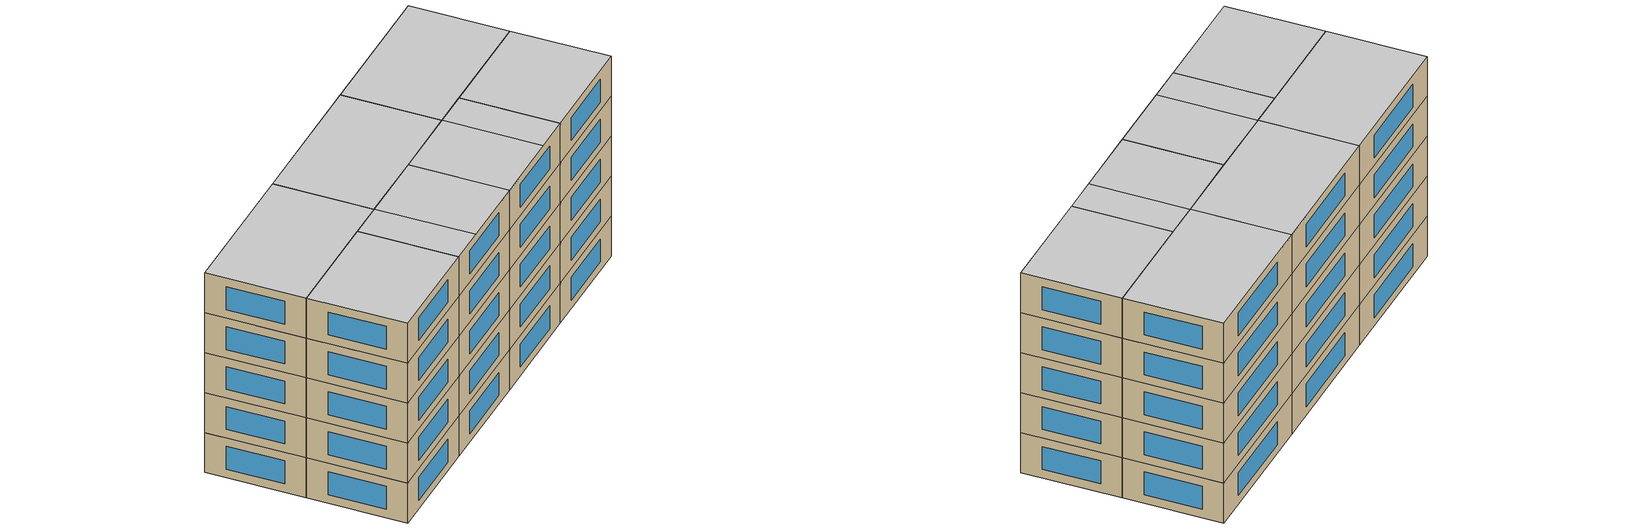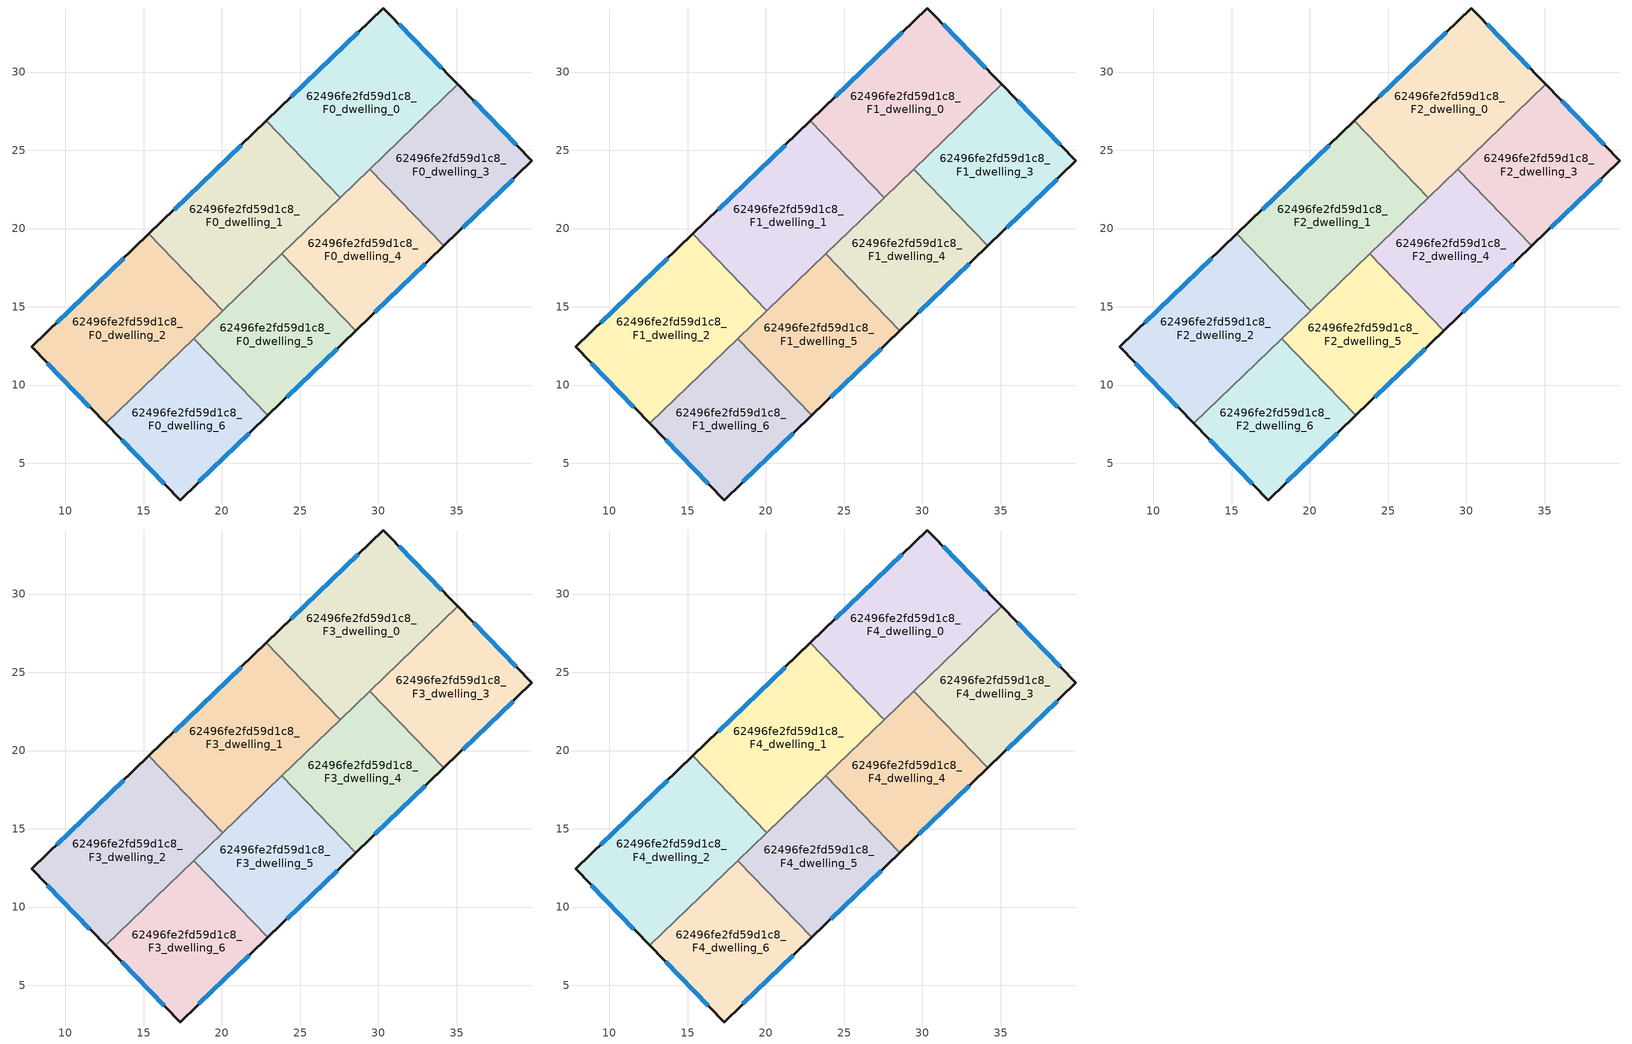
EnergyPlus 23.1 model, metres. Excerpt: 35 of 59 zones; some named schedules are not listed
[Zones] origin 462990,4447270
62496fe2fd59d1c8_F0_dwelling_0
 floor ground (EU_floor_Construction): 30.32,34.09 35.07,29.21 27.57,21.97 22.84,26.88 z0
 wall outside (EU_wall_Construction): 35.07,29.21 30.32,34.09 22.84,26.88 z0:3
 wall to 62496fe2fd59d1c8_F0_dwelling_1 (EU_wall_Construction): 22.84,26.88 27.57,21.97 z0:3
 wall to 62496fe2fd59d1c8_F0_dwelling_3 (EU_wall_Construction): 29.46,23.8 35.07,29.21 z0:3
 wall to 62496fe2fd59d1c8_F0_dwelling_4 (EU_wall_Construction): 27.57,21.97 29.46,23.8 z0:3
 window (EU_Window_Construction): 34.05,30.25 31.34,33.04 / 28.72,32.55 24.44,28.42 z0.64:2.36
62496fe2fd59d1c8_F0_dwelling_1
 floor ground (EU_floor_Construction): 22.84,26.88 27.57,21.97 20.07,14.75 15.34,19.66 z0
 wall outside (EU_wall_Construction): 22.84,26.88 15.34,19.66 z0:3
 wall to 62496fe2fd59d1c8_F0_dwelling_2 (EU_wall_Construction): 15.34,19.66 20.07,14.75 z0:3
 wall to 62496fe2fd59d1c8_F0_dwelling_5 (EU_wall_Construction): 20.07,14.75 23.84,18.38 z0:3
 wall to 62496fe2fd59d1c8_F0_dwelling_4 (EU_wall_Construction): 23.84,18.38 27.56,21.97 z0:3
 window (EU_Window_Construction): 21.23,25.33 16.95,21.21 z0.64:2.36
62496fe2fd59d1c8_F0_dwelling_2
 floor ground (EU_floor_Construction): 15.34,19.66 20.07,14.75 12.59,7.54 7.84,12.43 z0
 wall outside (EU_wall_Construction): 15.34,19.66 7.84,12.43 12.59,7.54 z0:3
 wall to 62496fe2fd59d1c8_F0_dwelling_6 (EU_wall_Construction): 12.59,7.54 18.22,12.97 z0:3
 wall to 62496fe2fd59d1c8_F0_dwelling_5 (EU_wall_Construction): 18.22,12.97 20.07,14.75 z0:3
 window (EU_Window_Construction): 8.86,11.39 11.57,8.59 / 13.74,18.11 9.45,13.98 z0.64:2.36
62496fe2fd59d1c8_F0_dwelling_3
 floor ground (EU_floor_Construction): 35.07,29.21 39.82,24.32 34.19,18.89 29.46,23.8 z0
 wall outside (EU_wall_Construction): 34.19,18.89 39.82,24.32 35.07,29.21 z0:3
 wall to 62496fe2fd59d1c8_F0_dwelling_4 (EU_wall_Construction): 29.46,23.8 34.19,18.89 z0:3
 window (EU_Window_Construction): 38.8,25.37 36.09,28.16 / 35.4,20.06 38.61,23.16 z0.64:2.36
62496fe2fd59d1c8_F0_dwelling_4
 floor ground (EU_floor_Construction): 29.46,23.8 34.19,18.89 28.57,13.48 23.84,18.38 z0
 wall outside (EU_wall_Construction): 28.57,13.48 34.19,18.89 z0:3
 wall to 62496fe2fd59d1c8_F0_dwelling_5 (EU_wall_Construction): 23.84,18.38 28.57,13.48 z0:3
 window (EU_Window_Construction): 29.77,14.64 32.99,17.73 z0.64:2.36
62496fe2fd59d1c8_F0_dwelling_5
 floor ground (EU_floor_Construction): 23.84,18.38 28.57,13.48 22.95,8.06 18.22,12.97 z0
 wall outside (EU_wall_Construction): 22.95,8.06 28.57,13.48 z0:3
 wall to 62496fe2fd59d1c8_F0_dwelling_6 (EU_wall_Construction): 18.22,12.97 22.95,8.06 z0:3
 window (EU_Window_Construction): 24.15,9.22 27.37,12.32 z0.64:2.36
62496fe2fd59d1c8_F0_dwelling_6
 floor ground (EU_floor_Construction): 18.22,12.97 22.95,8.06 17.34,2.65 12.59,7.54 z0
 wall outside (EU_wall_Construction): 12.59,7.54 17.34,2.65 22.95,8.06 z0:3
 window (EU_Window_Construction): 18.54,3.81 21.75,6.9 / 13.61,6.5 16.32,3.7 z0.64:2.36
62496fe2fd59d1c8_F1_dwelling_0
 floor to 62496fe2fd59d1c8_F0_dwelling_0 (EU_floor_Construction): 30.32,34.09 35.07,29.21 27.57,21.97 22.84,26.88 z3
 wall outside (EU_wall_Construction): 35.07,29.21 30.32,34.09 22.84,26.88 z3:6
 wall to 62496fe2fd59d1c8_F1_dwelling_1 (EU_wall_Construction): 22.84,26.88 27.57,21.97 z3:6
 wall to 62496fe2fd59d1c8_F1_dwelling_3 (EU_wall_Construction): 29.46,23.8 35.07,29.21 z3:6
 wall to 62496fe2fd59d1c8_F1_dwelling_4 (EU_wall_Construction): 27.57,21.97 29.46,23.8 z3:6
 window (EU_Window_Construction): 34.05,30.25 31.34,33.04 / 28.72,32.55 24.44,28.42 z3.64:5.36
62496fe2fd59d1c8_F1_dwelling_1
 floor to 62496fe2fd59d1c8_F0_dwelling_1 (EU_floor_Construction): 22.84,26.88 27.57,21.97 20.07,14.75 15.34,19.66 z3
 wall outside (EU_wall_Construction): 22.84,26.88 15.34,19.66 z3:6
 wall to 62496fe2fd59d1c8_F1_dwelling_2 (EU_wall_Construction): 15.34,19.66 20.07,14.75 z3:6
 wall to 62496fe2fd59d1c8_F1_dwelling_5 (EU_wall_Construction): 20.07,14.75 23.84,18.38 z3:6
 wall to 62496fe2fd59d1c8_F1_dwelling_4 (EU_wall_Construction): 23.84,18.38 27.56,21.97 z3:6
 window (EU_Window_Construction): 21.23,25.33 16.95,21.21 z3.64:5.36
62496fe2fd59d1c8_F1_dwelling_2
 floor to 62496fe2fd59d1c8_F0_dwelling_2 (EU_floor_Construction): 15.34,19.66 20.07,14.75 12.59,7.54 7.84,12.43 z3
 wall outside (EU_wall_Construction): 15.34,19.66 7.84,12.43 12.59,7.54 z3:6
 wall to 62496fe2fd59d1c8_F1_dwelling_6 (EU_wall_Construction): 12.59,7.54 18.22,12.97 z3:6
 wall to 62496fe2fd59d1c8_F1_dwelling_5 (EU_wall_Construction): 18.22,12.97 20.07,14.75 z3:6
 window (EU_Window_Construction): 8.86,11.39 11.57,8.59 / 13.74,18.11 9.45,13.98 z3.64:5.36
62496fe2fd59d1c8_F1_dwelling_3
 floor to 62496fe2fd59d1c8_F0_dwelling_3 (EU_floor_Construction): 35.07,29.21 39.82,24.32 34.19,18.89 29.46,23.8 z3
 wall outside (EU_wall_Construction): 34.19,18.89 39.82,24.32 35.07,29.21 z3:6
 wall to 62496fe2fd59d1c8_F1_dwelling_4 (EU_wall_Construction): 29.46,23.8 34.19,18.89 z3:6
 window (EU_Window_Construction): 38.8,25.37 36.09,28.16 / 35.4,20.06 38.61,23.16 z3.64:5.36
62496fe2fd59d1c8_F1_dwelling_4
 floor to 62496fe2fd59d1c8_F0_dwelling_4 (EU_floor_Construction): 29.46,23.8 34.19,18.89 28.57,13.48 23.84,18.38 z3
 wall outside (EU_wall_Construction): 28.57,13.48 34.19,18.89 z3:6
 wall to 62496fe2fd59d1c8_F1_dwelling_5 (EU_wall_Construction): 23.84,18.38 28.57,13.48 z3:6
 window (EU_Window_Construction): 29.77,14.64 32.99,17.73 z3.64:5.36
62496fe2fd59d1c8_F1_dwelling_5
 floor to 62496fe2fd59d1c8_F0_dwelling_5 (EU_floor_Construction): 23.84,18.38 28.57,13.48 22.95,8.06 18.22,12.97 z3
 wall outside (EU_wall_Construction): 22.95,8.06 28.57,13.48 z3:6
 wall to 62496fe2fd59d1c8_F1_dwelling_6 (EU_wall_Construction): 18.22,12.97 22.95,8.06 z3:6
 window (EU_Window_Construction): 24.15,9.22 27.37,12.32 z3.64:5.36
62496fe2fd59d1c8_F1_dwelling_6
 floor to 62496fe2fd59d1c8_F0_dwelling_6 (EU_floor_Construction): 18.22,12.97 22.95,8.06 17.34,2.65 12.59,7.54 z3
 wall outside (EU_wall_Construction): 12.59,7.54 17.34,2.65 22.95,8.06 z3:6
 window (EU_Window_Construction): 18.54,3.81 21.75,6.9 / 13.61,6.5 16.32,3.7 z3.64:5.36
62496fe2fd59d1c8_F2_dwelling_0
 floor to 62496fe2fd59d1c8_F1_dwelling_0 (EU_floor_Construction): 30.32,34.09 35.07,29.21 27.57,21.97 22.84,26.88 z6
 wall outside (EU_wall_Construction): 35.07,29.21 30.32,34.09 22.84,26.88 z6:9
 wall to 62496fe2fd59d1c8_F2_dwelling_1 (EU_wall_Construction): 22.84,26.88 27.57,21.97 z6:9
 wall to 62496fe2fd59d1c8_F2_dwelling_3 (EU_wall_Construction): 29.46,23.8 35.07,29.21 z6:9
 wall to 62496fe2fd59d1c8_F2_dwelling_4 (EU_wall_Construction): 27.57,21.97 29.46,23.8 z6:9
 window (EU_Window_Construction): 34.05,30.25 31.34,33.04 / 28.72,32.55 24.44,28.42 z6.64:8.36
62496fe2fd59d1c8_F2_dwelling_1
 floor to 62496fe2fd59d1c8_F1_dwelling_1 (EU_floor_Construction): 22.84,26.88 27.57,21.97 20.07,14.75 15.34,19.66 z6
 wall outside (EU_wall_Construction): 22.84,26.88 15.34,19.66 z6:9
 wall to 62496fe2fd59d1c8_F2_dwelling_2 (EU_wall_Construction): 15.34,19.66 20.07,14.75 z6:9
 wall to 62496fe2fd59d1c8_F2_dwelling_5 (EU_wall_Construction): 20.07,14.75 23.84,18.38 z6:9
 wall to 62496fe2fd59d1c8_F2_dwelling_4 (EU_wall_Construction): 23.84,18.38 27.56,21.97 z6:9
 window (EU_Window_Construction): 21.23,25.33 16.95,21.21 z6.64:8.36
62496fe2fd59d1c8_F2_dwelling_2
 floor to 62496fe2fd59d1c8_F1_dwelling_2 (EU_floor_Construction): 15.34,19.66 20.07,14.75 12.59,7.54 7.84,12.43 z6
 wall outside (EU_wall_Construction): 15.34,19.66 7.84,12.43 12.59,7.54 z6:9
 wall to 62496fe2fd59d1c8_F2_dwelling_6 (EU_wall_Construction): 12.59,7.54 18.22,12.97 z6:9
 wall to 62496fe2fd59d1c8_F2_dwelling_5 (EU_wall_Construction): 18.22,12.97 20.07,14.75 z6:9
 window (EU_Window_Construction): 8.86,11.39 11.57,8.59 / 13.74,18.11 9.45,13.98 z6.64:8.36
62496fe2fd59d1c8_F2_dwelling_3
 floor to 62496fe2fd59d1c8_F1_dwelling_3 (EU_floor_Construction): 35.07,29.21 39.82,24.32 34.19,18.89 29.46,23.8 z6
 wall outside (EU_wall_Construction): 34.19,18.89 39.82,24.32 35.07,29.21 z6:9
 wall to 62496fe2fd59d1c8_F2_dwelling_4 (EU_wall_Construction): 29.46,23.8 34.19,18.89 z6:9
 window (EU_Window_Construction): 38.8,25.37 36.09,28.16 / 35.4,20.06 38.61,23.16 z6.64:8.36
62496fe2fd59d1c8_F2_dwelling_4
 floor to 62496fe2fd59d1c8_F1_dwelling_4 (EU_floor_Construction): 29.46,23.8 34.19,18.89 28.57,13.48 23.84,18.38 z6
 wall outside (EU_wall_Construction): 28.57,13.48 34.19,18.89 z6:9
 wall to 62496fe2fd59d1c8_F2_dwelling_5 (EU_wall_Construction): 23.84,18.38 28.57,13.48 z6:9
 window (EU_Window_Construction): 29.77,14.64 32.99,17.73 z6.64:8.36
62496fe2fd59d1c8_F2_dwelling_5
 floor to 62496fe2fd59d1c8_F1_dwelling_5 (EU_floor_Construction): 23.84,18.38 28.57,13.48 22.95,8.06 18.22,12.97 z6
 wall outside (EU_wall_Construction): 22.95,8.06 28.57,13.48 z6:9
 wall to 62496fe2fd59d1c8_F2_dwelling_6 (EU_wall_Construction): 18.22,12.97 22.95,8.06 z6:9
 window (EU_Window_Construction): 24.15,9.22 27.37,12.32 z6.64:8.36
62496fe2fd59d1c8_F2_dwelling_6
 floor to 62496fe2fd59d1c8_F1_dwelling_6 (EU_floor_Construction): 18.22,12.97 22.95,8.06 17.34,2.65 12.59,7.54 z6
 wall outside (EU_wall_Construction): 12.59,7.54 17.34,2.65 22.95,8.06 z6:9
 window (EU_Window_Construction): 18.54,3.81 21.75,6.9 / 13.61,6.5 16.32,3.7 z6.64:8.36
62496fe2fd59d1c8_F3_dwelling_0
 floor to 62496fe2fd59d1c8_F2_dwelling_0 (EU_floor_Construction): 30.32,34.09 35.07,29.21 27.57,21.97 22.84,26.88 z9
 wall outside (EU_wall_Construction): 35.07,29.21 30.32,34.09 22.84,26.88 z9:12
 wall to 62496fe2fd59d1c8_F3_dwelling_1 (EU_wall_Construction): 22.84,26.88 27.57,21.97 z9:12
 wall to 62496fe2fd59d1c8_F3_dwelling_3 (EU_wall_Construction): 29.46,23.8 35.07,29.21 z9:12
 wall to 62496fe2fd59d1c8_F3_dwelling_4 (EU_wall_Construction): 27.57,21.97 29.46,23.8 z9:12
 window (EU_Window_Construction): 34.05,30.25 31.34,33.04 / 28.72,32.55 24.44,28.42 z9.64:11.36
62496fe2fd59d1c8_F3_dwelling_1
 floor to 62496fe2fd59d1c8_F2_dwelling_1 (EU_floor_Construction): 22.84,26.88 27.57,21.97 20.07,14.75 15.34,19.66 z9
 wall outside (EU_wall_Construction): 22.84,26.88 15.34,19.66 z9:12
 wall to 62496fe2fd59d1c8_F3_dwelling_2 (EU_wall_Construction): 15.34,19.66 20.07,14.75 z9:12
 wall to 62496fe2fd59d1c8_F3_dwelling_5 (EU_wall_Construction): 20.07,14.75 23.84,18.38 z9:12
 wall to 62496fe2fd59d1c8_F3_dwelling_4 (EU_wall_Construction): 23.84,18.38 27.56,21.97 z9:12
 window (EU_Window_Construction): 21.23,25.33 16.95,21.21 z9.64:11.36
62496fe2fd59d1c8_F3_dwelling_2
 floor to 62496fe2fd59d1c8_F2_dwelling_2 (EU_floor_Construction): 15.34,19.66 20.07,14.75 12.59,7.54 7.84,12.43 z9
 wall outside (EU_wall_Construction): 15.34,19.66 7.84,12.43 12.59,7.54 z9:12
 wall to 62496fe2fd59d1c8_F3_dwelling_6 (EU_wall_Construction): 12.59,7.54 18.22,12.97 z9:12
 wall to 62496fe2fd59d1c8_F3_dwelling_5 (EU_wall_Construction): 18.22,12.97 20.07,14.75 z9:12
 window (EU_Window_Construction): 8.86,11.39 11.57,8.59 / 13.74,18.11 9.45,13.98 z9.64:11.36
62496fe2fd59d1c8_F3_dwelling_3
 floor to 62496fe2fd59d1c8_F2_dwelling_3 (EU_floor_Construction): 35.07,29.21 39.82,24.32 34.19,18.89 29.46,23.8 z9
 wall outside (EU_wall_Construction): 34.19,18.89 39.82,24.32 35.07,29.21 z9:12
 wall to 62496fe2fd59d1c8_F3_dwelling_4 (EU_wall_Construction): 29.46,23.8 34.19,18.89 z9:12
 window (EU_Window_Construction): 38.8,25.37 36.09,28.16 / 35.4,20.06 38.61,23.16 z9.64:11.36
62496fe2fd59d1c8_F3_dwelling_4
 floor to 62496fe2fd59d1c8_F2_dwelling_4 (EU_floor_Construction): 29.46,23.8 34.19,18.89 28.57,13.48 23.84,18.38 z9
 wall outside (EU_wall_Construction): 28.57,13.48 34.19,18.89 z9:12
 wall to 62496fe2fd59d1c8_F3_dwelling_5 (EU_wall_Construction): 23.84,18.38 28.57,13.48 z9:12
 window (EU_Window_Construction): 29.77,14.64 32.99,17.73 z9.64:11.36
62496fe2fd59d1c8_F3_dwelling_5
 floor to 62496fe2fd59d1c8_F2_dwelling_5 (EU_floor_Construction): 23.84,18.38 28.57,13.48 22.95,8.06 18.22,12.97 z9
 wall outside (EU_wall_Construction): 22.95,8.06 28.57,13.48 z9:12
 wall to 62496fe2fd59d1c8_F3_dwelling_6 (EU_wall_Construction): 18.22,12.97 22.95,8.06 z9:12
 window (EU_Window_Construction): 24.15,9.22 27.37,12.32 z9.64:11.36
62496fe2fd59d1c8_F3_dwelling_6
 floor to 62496fe2fd59d1c8_F2_dwelling_6 (EU_floor_Construction): 18.22,12.97 22.95,8.06 17.34,2.65 12.59,7.54 z9
 wall outside (EU_wall_Construction): 12.59,7.54 17.34,2.65 22.95,8.06 z9:12
 window (EU_Window_Construction): 18.54,3.81 21.75,6.9 / 13.61,6.5 16.32,3.7 z9.64:11.36
62496fe2fd59d1c8_F4_dwelling_0
 floor to 62496fe2fd59d1c8_F3_dwelling_0 (EU_floor_Construction): 30.32,34.09 35.07,29.21 27.57,21.97 22.84,26.88 z12
 wall outside (EU_wall_Construction): 35.07,29.21 30.32,34.09 22.84,26.88 z12:15
 wall to 62496fe2fd59d1c8_F4_dwelling_1 (EU_wall_Construction): 22.84,26.88 27.57,21.97 z12:15
 wall to 62496fe2fd59d1c8_F4_dwelling_3 (EU_wall_Construction): 29.46,23.8 35.07,29.21 z12:15
 wall to 62496fe2fd59d1c8_F4_dwelling_4 (EU_wall_Construction): 27.57,21.97 29.46,23.8 z12:15
 window (EU_Window_Construction): 34.05,30.25 31.34,33.04 / 28.72,32.55 24.44,28.42 z12.64:14.36
 ceiling to 62496fe2fd59d1c8_F5_dwelling_0 (EU_floor_Construction): 35.07,29.21 30.32,34.09 22.84,26.88 27.57,21.97 z15
62496fe2fd59d1c8_F4_dwelling_1
 floor to 62496fe2fd59d1c8_F3_dwelling_1 (EU_floor_Construction): 22.84,26.88 27.57,21.97 20.07,14.75 15.34,19.66 z12
 wall outside (EU_wall_Construction): 22.84,26.88 15.34,19.66 z12:15
 wall to 62496fe2fd59d1c8_F4_dwelling_2 (EU_wall_Construction): 15.34,19.66 20.07,14.75 z12:15
 wall to 62496fe2fd59d1c8_F4_dwelling_5 (EU_wall_Construction): 20.07,14.75 23.84,18.38 z12:15
 wall to 62496fe2fd59d1c8_F4_dwelling_4 (EU_wall_Construction): 23.84,18.38 27.56,21.97 z12:15
 window (EU_Window_Construction): 21.23,25.33 16.95,21.21 z12.64:14.36
 ceiling to 62496fe2fd59d1c8_F5_dwelling_1 (EU_floor_Construction): 27.57,21.97 22.84,26.88 15.34,19.66 20.07,14.75 z15
62496fe2fd59d1c8_F4_dwelling_2
 floor to 62496fe2fd59d1c8_F3_dwelling_2 (EU_floor_Construction): 15.34,19.66 20.07,14.75 12.59,7.54 7.84,12.43 z12
 wall outside (EU_wall_Construction): 15.34,19.66 7.84,12.43 12.59,7.54 z12:15
 wall to 62496fe2fd59d1c8_F4_dwelling_6 (EU_wall_Construction): 12.59,7.54 18.22,12.97 z12:15
 wall to 62496fe2fd59d1c8_F4_dwelling_5 (EU_wall_Construction): 18.22,12.97 20.07,14.75 z12:15
 window (EU_Window_Construction): 8.86,11.39 11.57,8.59 / 13.74,18.11 9.45,13.98 z12.64:14.36
 ceiling to 62496fe2fd59d1c8_F5_dwelling_2 (EU_floor_Construction): 20.07,14.75 15.34,19.66 7.84,12.43 12.59,7.54 z15
62496fe2fd59d1c8_F4_dwelling_3
 floor to 62496fe2fd59d1c8_F3_dwelling_3 (EU_floor_Construction): 35.07,29.21 39.82,24.32 34.19,18.89 29.46,23.8 z12
 wall outside (EU_wall_Construction): 34.19,18.89 39.82,24.32 35.07,29.21 z12:15
 wall to 62496fe2fd59d1c8_F4_dwelling_4 (EU_wall_Construction): 29.46,23.8 34.19,18.89 z12:15
 window (EU_Window_Construction): 38.8,25.37 36.09,28.16 / 35.4,20.06 38.61,23.16 z12.64:14.36
 ceiling to 62496fe2fd59d1c8_F5_dwelling_3 (EU_floor_Construction): 39.82,24.32 35.07,29.21 29.46,23.8 34.19,18.89 z15
62496fe2fd59d1c8_F4_dwelling_4
 floor to 62496fe2fd59d1c8_F3_dwelling_4 (EU_floor_Construction): 29.46,23.8 34.19,18.89 28.57,13.48 23.84,18.38 z12
 wall outside (EU_wall_Construction): 28.57,13.48 34.19,18.89 z12:15
 wall to 62496fe2fd59d1c8_F4_dwelling_5 (EU_wall_Construction): 23.84,18.38 28.57,13.48 z12:15
 window (EU_Window_Construction): 29.77,14.64 32.99,17.73 z12.64:14.36
 ceiling to 62496fe2fd59d1c8_F5_dwelling_4 (EU_floor_Construction): 32.32,17.09 27.59,22 23.84,18.38 28.57,13.48 z15
 ceiling to 62496fe2fd59d1c8_F5_dwelling_3 (EU_floor_Construction): 34.19,18.89 29.46,23.8 27.59,22 32.32,17.09 z15
62496fe2fd59d1c8_F4_dwelling_5
 floor to 62496fe2fd59d1c8_F3_dwelling_5 (EU_floor_Construction): 23.84,18.38 28.57,13.48 22.95,8.06 18.22,12.97 z12
 wall outside (EU_wall_Construction): 22.95,8.06 28.57,13.48 z12:15
 wall to 62496fe2fd59d1c8_F4_dwelling_6 (EU_wall_Construction): 18.22,12.97 22.95,8.06 z12:15
 window (EU_Window_Construction): 24.15,9.22 27.37,12.32 z12.64:14.36
 ceiling to 62496fe2fd59d1c8_F5_dwelling_5 (EU_floor_Construction): 24.82,9.87 20.09,14.77 18.22,12.97 22.95,8.06 z15
 ceiling to 62496fe2fd59d1c8_F5_dwelling_4 (EU_floor_Construction): 28.57,13.48 23.84,18.38 20.09,14.77 24.82,9.87 z15
62496fe2fd59d1c8_F4_dwelling_6
 floor to 62496fe2fd59d1c8_F3_dwelling_6 (EU_floor_Construction): 18.22,12.97 22.95,8.06 17.34,2.65 12.59,7.54 z12
 wall outside (EU_wall_Construction): 12.59,7.54 17.34,2.65 22.95,8.06 z12:15
 window (EU_Window_Construction): 18.54,3.81 21.75,6.9 / 13.61,6.5 16.32,3.7 z12.64:14.36
 ceiling to 62496fe2fd59d1c8_F5_dwelling_5 (EU_floor_Construction): 22.95,8.06 18.22,12.97 12.59,7.54 17.34,2.65 z15
[Building]
EU S2 Campaign: North Axis=0; Terrain=City; Solar Distribution=FullExterior
[Site:Location]
Yerevan-Zvartnots.Intl.AP: Latitude=40.15; Longitude=44.383; Time Zone=4; Elevation=854
[SizingPeriod:WeatherFileDays]
AnnualSizingPeriod: Begin Month=1; Begin Day of Month=1; End Month=12; End Day of Month=31; Day of Week for Start Day=Monday; Use Weather File Daylight Saving Period=No; Use Weather File Rain and Snow Indicators=No
[MATERIAL]
EU_InternalMass_Material: Roughness=MediumRough; Thickness=0.1; Conductivity=1; Density=1800; Specific Heat=900; Thermal Absorptance=0.9; Solar Absorptance=0.7; Visible Absorptance=0.7
[MATERIAL:NOMASS] Roughness=MediumRough; Thermal Absorptance=0.9; Solar Absorptance=0.7; Visible Absorptance=0.7
Name | Thermal Resistance
EU_wall_NoMass | 1.05043
EU_floor_NoMass | 0.478065
[WINDOWMATERIAL:SIMPLEGLAZINGSYSTEM]
EU_Window_SimpleGlazing: UFactor=2.5566; Solar Heat Gain Coefficient=0.75; Visible Transmittance=0.75
[CONSTRUCTION]
EU_wall_Construction: EU_wall_NoMass
EU_floor_Construction: EU_floor_NoMass
EU_Window_Construction: EU_Window_SimpleGlazing
EU_InternalMass_Construction: EU_InternalMass_Material
[ZONE] Type=1; Multiplier=1; Ceiling Height=autocalculate; Floor Area=autocalculate; Part of Total Floor Area=Yes
Name | Volume
62496fe2fd59d1c8_F0_dwelling_0; 62496fe2fd59d1c8_F1_dwelling_0; 62496fe2fd59d1c8_F2_dwelling_0; 62496fe2fd59d1c8_F3_dwelling_0; 62496fe2fd59d1c8_F4_dwelling_0 | 212.729
62496fe2fd59d1c8_F0_dwelling_1; 62496fe2fd59d1c8_F1_dwelling_1; 62496fe2fd59d1c8_F2_dwelling_1; 62496fe2fd59d1c8_F3_dwelling_1; 62496fe2fd59d1c8_F4_dwelling_1 | 212.713
62496fe2fd59d1c8_F0_dwelling_2; 62496fe2fd59d1c8_F1_dwelling_2; 62496fe2fd59d1c8_F2_dwelling_2; 62496fe2fd59d1c8_F3_dwelling_2; 62496fe2fd59d1c8_F4_dwelling_2 | 212.718
62496fe2fd59d1c8_F0_dwelling_3; 62496fe2fd59d1c8_F1_dwelling_3; 62496fe2fd59d1c8_F2_dwelling_3; 62496fe2fd59d1c8_F3_dwelling_3; 62496fe2fd59d1c8_F4_dwelling_3; 62496fe2fd59d1c8_F0_dwelling_6; 62496fe2fd59d1c8_F1_dwelling_6; 62496fe2fd59d1c8_F2_dwelling_6; 62496fe2fd59d1c8_F3_dwelling_6; 62496fe2fd59d1c8_F4_dwelling_6 | 159.561
62496fe2fd59d1c8_F0_dwelling_4; 62496fe2fd59d1c8_F1_dwelling_4; 62496fe2fd59d1c8_F2_dwelling_4; 62496fe2fd59d1c8_F3_dwelling_4; 62496fe2fd59d1c8_F4_dwelling_4 | 159.567
62496fe2fd59d1c8_F0_dwelling_5; 62496fe2fd59d1c8_F1_dwelling_5; 62496fe2fd59d1c8_F2_dwelling_5; 62496fe2fd59d1c8_F3_dwelling_5; 62496fe2fd59d1c8_F4_dwelling_5 | 159.537
[INTERNALMASS] Construction=EU_InternalMass_Construction
Name | Zone or ZoneList | Surface Area
62496fe2fd59d1c8_F0_dwelling_0_EU_InternalMass | 62496fe2fd59d1c8_F0_dwelling_0 | 70.9094
62496fe2fd59d1c8_F0_dwelling_1_EU_InternalMass | 62496fe2fd59d1c8_F0_dwelling_1 | 70.9043
62496fe2fd59d1c8_F0_dwelling_2_EU_InternalMass | 62496fe2fd59d1c8_F0_dwelling_2 | 70.9098
62496fe2fd59d1c8_F0_dwelling_3_EU_InternalMass | 62496fe2fd59d1c8_F0_dwelling_3 | 53.1871
62496fe2fd59d1c8_F0_dwelling_4_EU_InternalMass | 62496fe2fd59d1c8_F0_dwelling_4 | 53.1889
62496fe2fd59d1c8_F0_dwelling_5_EU_InternalMass | 62496fe2fd59d1c8_F0_dwelling_5 | 53.1788
62496fe2fd59d1c8_F0_dwelling_6_EU_InternalMass | 62496fe2fd59d1c8_F0_dwelling_6 | 53.1871
62496fe2fd59d1c8_F1_dwelling_0_EU_InternalMass | 62496fe2fd59d1c8_F1_dwelling_0 | 70.9094
62496fe2fd59d1c8_F1_dwelling_1_EU_InternalMass | 62496fe2fd59d1c8_F1_dwelling_1 | 70.9043
62496fe2fd59d1c8_F1_dwelling_2_EU_InternalMass | 62496fe2fd59d1c8_F1_dwelling_2 | 70.9098
62496fe2fd59d1c8_F1_dwelling_3_EU_InternalMass | 62496fe2fd59d1c8_F1_dwelling_3 | 53.1871
62496fe2fd59d1c8_F1_dwelling_4_EU_InternalMass | 62496fe2fd59d1c8_F1_dwelling_4 | 53.1889
62496fe2fd59d1c8_F1_dwelling_5_EU_InternalMass | 62496fe2fd59d1c8_F1_dwelling_5 | 53.1788
62496fe2fd59d1c8_F1_dwelling_6_EU_InternalMass | 62496fe2fd59d1c8_F1_dwelling_6 | 53.1871
62496fe2fd59d1c8_F2_dwelling_0_EU_InternalMass | 62496fe2fd59d1c8_F2_dwelling_0 | 70.9094
62496fe2fd59d1c8_F2_dwelling_1_EU_InternalMass | 62496fe2fd59d1c8_F2_dwelling_1 | 70.9043
62496fe2fd59d1c8_F2_dwelling_2_EU_InternalMass | 62496fe2fd59d1c8_F2_dwelling_2 | 70.9098
62496fe2fd59d1c8_F2_dwelling_3_EU_InternalMass | 62496fe2fd59d1c8_F2_dwelling_3 | 53.1871
62496fe2fd59d1c8_F2_dwelling_4_EU_InternalMass | 62496fe2fd59d1c8_F2_dwelling_4 | 53.1889
62496fe2fd59d1c8_F2_dwelling_5_EU_InternalMass | 62496fe2fd59d1c8_F2_dwelling_5 | 53.1788
62496fe2fd59d1c8_F2_dwelling_6_EU_InternalMass | 62496fe2fd59d1c8_F2_dwelling_6 | 53.1871
62496fe2fd59d1c8_F3_dwelling_0_EU_InternalMass | 62496fe2fd59d1c8_F3_dwelling_0 | 70.9094
62496fe2fd59d1c8_F3_dwelling_1_EU_InternalMass | 62496fe2fd59d1c8_F3_dwelling_1 | 70.9043
62496fe2fd59d1c8_F3_dwelling_2_EU_InternalMass | 62496fe2fd59d1c8_F3_dwelling_2 | 70.9098
62496fe2fd59d1c8_F3_dwelling_3_EU_InternalMass | 62496fe2fd59d1c8_F3_dwelling_3 | 53.1871
62496fe2fd59d1c8_F3_dwelling_4_EU_InternalMass | 62496fe2fd59d1c8_F3_dwelling_4 | 53.1889
62496fe2fd59d1c8_F3_dwelling_5_EU_InternalMass | 62496fe2fd59d1c8_F3_dwelling_5 | 53.1788
62496fe2fd59d1c8_F3_dwelling_6_EU_InternalMass | 62496fe2fd59d1c8_F3_dwelling_6 | 53.1871
62496fe2fd59d1c8_F4_dwelling_0_EU_InternalMass | 62496fe2fd59d1c8_F4_dwelling_0 | 70.9094
62496fe2fd59d1c8_F4_dwelling_1_EU_InternalMass | 62496fe2fd59d1c8_F4_dwelling_1 | 70.9043
62496fe2fd59d1c8_F4_dwelling_2_EU_InternalMass | 62496fe2fd59d1c8_F4_dwelling_2 | 70.9098
62496fe2fd59d1c8_F4_dwelling_3_EU_InternalMass | 62496fe2fd59d1c8_F4_dwelling_3 | 53.1871
62496fe2fd59d1c8_F4_dwelling_4_EU_InternalMass | 62496fe2fd59d1c8_F4_dwelling_4 | 53.1889
62496fe2fd59d1c8_F4_dwelling_5_EU_InternalMass | 62496fe2fd59d1c8_F4_dwelling_5 | 53.1788
62496fe2fd59d1c8_F4_dwelling_6_EU_InternalMass | 62496fe2fd59d1c8_F4_dwelling_6 | 53.1871
[OTHEREQUIPMENT] Fuel Type=Electricity; Design Level Calculation Method=Watts/Area; Power per Zone Floor Area=1; Fraction Latent=0; Fraction Radiant=0; Fraction Lost=0; Carbon Dioxide Generation Rate=0; EndUse Subcategory=EU_Step8_InternalGains
Name | Zone or ZoneList or Space or SpaceList | Schedule
EU_Step8_InternalGain_62496fe2fd59d1c8_F0_dwelling_0_f000 | 62496fe2fd59d1c8_F0_dwelling_0 | EU_Step8_GainSchedule_62496fe2fd59d1c8_F0_dwelling_0_f000
EU_Step8_InternalGain_62496fe2fd59d1c8_F0_dwelling_1_f000 | 62496fe2fd59d1c8_F0_dwelling_1 | EU_Step8_GainSchedule_62496fe2fd59d1c8_F0_dwelling_1_f000
EU_Step8_InternalGain_62496fe2fd59d1c8_F0_dwelling_2_f000 | 62496fe2fd59d1c8_F0_dwelling_2 | EU_Step8_GainSchedule_62496fe2fd59d1c8_F0_dwelling_2_f000
EU_Step8_InternalGain_62496fe2fd59d1c8_F0_dwelling_3_f000 | 62496fe2fd59d1c8_F0_dwelling_3 | EU_Step8_GainSchedule_62496fe2fd59d1c8_F0_dwelling_3_f000
EU_Step8_InternalGain_62496fe2fd59d1c8_F0_dwelling_4_f000 | 62496fe2fd59d1c8_F0_dwelling_4 | EU_Step8_GainSchedule_62496fe2fd59d1c8_F0_dwelling_4_f000
EU_Step8_InternalGain_62496fe2fd59d1c8_F0_dwelling_5_f000 | 62496fe2fd59d1c8_F0_dwelling_5 | EU_Step8_GainSchedule_62496fe2fd59d1c8_F0_dwelling_5_f000
EU_Step8_InternalGain_62496fe2fd59d1c8_F0_dwelling_6_f000 | 62496fe2fd59d1c8_F0_dwelling_6 | EU_Step8_GainSchedule_62496fe2fd59d1c8_F0_dwelling_6_f000
EU_Step8_InternalGain_62496fe2fd59d1c8_F1_dwelling_0_f000 | 62496fe2fd59d1c8_F1_dwelling_0 | EU_Step8_GainSchedule_62496fe2fd59d1c8_F1_dwelling_0_f000
EU_Step8_InternalGain_62496fe2fd59d1c8_F1_dwelling_1_f000 | 62496fe2fd59d1c8_F1_dwelling_1 | EU_Step8_GainSchedule_62496fe2fd59d1c8_F1_dwelling_1_f000
EU_Step8_InternalGain_62496fe2fd59d1c8_F1_dwelling_2_f000 | 62496fe2fd59d1c8_F1_dwelling_2 | EU_Step8_GainSchedule_62496fe2fd59d1c8_F1_dwelling_2_f000
EU_Step8_InternalGain_62496fe2fd59d1c8_F1_dwelling_3_f000 | 62496fe2fd59d1c8_F1_dwelling_3 | EU_Step8_GainSchedule_62496fe2fd59d1c8_F1_dwelling_3_f000
EU_Step8_InternalGain_62496fe2fd59d1c8_F1_dwelling_4_f000 | 62496fe2fd59d1c8_F1_dwelling_4 | EU_Step8_GainSchedule_62496fe2fd59d1c8_F1_dwelling_4_f000
EU_Step8_InternalGain_62496fe2fd59d1c8_F1_dwelling_5_f000 | 62496fe2fd59d1c8_F1_dwelling_5 | EU_Step8_GainSchedule_62496fe2fd59d1c8_F1_dwelling_5_f000
EU_Step8_InternalGain_62496fe2fd59d1c8_F1_dwelling_6_f000 | 62496fe2fd59d1c8_F1_dwelling_6 | EU_Step8_GainSchedule_62496fe2fd59d1c8_F1_dwelling_6_f000
EU_Step8_InternalGain_62496fe2fd59d1c8_F2_dwelling_0_f000 | 62496fe2fd59d1c8_F2_dwelling_0 | EU_Step8_GainSchedule_62496fe2fd59d1c8_F2_dwelling_0_f000
EU_Step8_InternalGain_62496fe2fd59d1c8_F2_dwelling_1_f000 | 62496fe2fd59d1c8_F2_dwelling_1 | EU_Step8_GainSchedule_62496fe2fd59d1c8_F2_dwelling_1_f000
EU_Step8_InternalGain_62496fe2fd59d1c8_F2_dwelling_2_f000 | 62496fe2fd59d1c8_F2_dwelling_2 | EU_Step8_GainSchedule_62496fe2fd59d1c8_F2_dwelling_2_f000
EU_Step8_InternalGain_62496fe2fd59d1c8_F2_dwelling_3_f000 | 62496fe2fd59d1c8_F2_dwelling_3 | EU_Step8_GainSchedule_62496fe2fd59d1c8_F2_dwelling_3_f000
EU_Step8_InternalGain_62496fe2fd59d1c8_F2_dwelling_4_f000 | 62496fe2fd59d1c8_F2_dwelling_4 | EU_Step8_GainSchedule_62496fe2fd59d1c8_F2_dwelling_4_f000
EU_Step8_InternalGain_62496fe2fd59d1c8_F2_dwelling_5_f000 | 62496fe2fd59d1c8_F2_dwelling_5 | EU_Step8_GainSchedule_62496fe2fd59d1c8_F2_dwelling_5_f000
EU_Step8_InternalGain_62496fe2fd59d1c8_F2_dwelling_6_f000 | 62496fe2fd59d1c8_F2_dwelling_6 | EU_Step8_GainSchedule_62496fe2fd59d1c8_F2_dwelling_6_f000
EU_Step8_InternalGain_62496fe2fd59d1c8_F3_dwelling_0_f000 | 62496fe2fd59d1c8_F3_dwelling_0 | EU_Step8_GainSchedule_62496fe2fd59d1c8_F3_dwelling_0_f000
EU_Step8_InternalGain_62496fe2fd59d1c8_F3_dwelling_1_f000 | 62496fe2fd59d1c8_F3_dwelling_1 | EU_Step8_GainSchedule_62496fe2fd59d1c8_F3_dwelling_1_f000
EU_Step8_InternalGain_62496fe2fd59d1c8_F3_dwelling_2_f000 | 62496fe2fd59d1c8_F3_dwelling_2 | EU_Step8_GainSchedule_62496fe2fd59d1c8_F3_dwelling_2_f000
EU_Step8_InternalGain_62496fe2fd59d1c8_F3_dwelling_3_f000 | 62496fe2fd59d1c8_F3_dwelling_3 | EU_Step8_GainSchedule_62496fe2fd59d1c8_F3_dwelling_3_f000
EU_Step8_InternalGain_62496fe2fd59d1c8_F3_dwelling_4_f000 | 62496fe2fd59d1c8_F3_dwelling_4 | EU_Step8_GainSchedule_62496fe2fd59d1c8_F3_dwelling_4_f000
EU_Step8_InternalGain_62496fe2fd59d1c8_F3_dwelling_5_f000 | 62496fe2fd59d1c8_F3_dwelling_5 | EU_Step8_GainSchedule_62496fe2fd59d1c8_F3_dwelling_5_f000
EU_Step8_InternalGain_62496fe2fd59d1c8_F3_dwelling_6_f000 | 62496fe2fd59d1c8_F3_dwelling_6 | EU_Step8_GainSchedule_62496fe2fd59d1c8_F3_dwelling_6_f000
EU_Step8_InternalGain_62496fe2fd59d1c8_F4_dwelling_0_f000 | 62496fe2fd59d1c8_F4_dwelling_0 | EU_Step8_GainSchedule_62496fe2fd59d1c8_F4_dwelling_0_f000
EU_Step8_InternalGain_62496fe2fd59d1c8_F4_dwelling_1_f000 | 62496fe2fd59d1c8_F4_dwelling_1 | EU_Step8_GainSchedule_62496fe2fd59d1c8_F4_dwelling_1_f000
EU_Step8_InternalGain_62496fe2fd59d1c8_F4_dwelling_2_f000 | 62496fe2fd59d1c8_F4_dwelling_2 | EU_Step8_GainSchedule_62496fe2fd59d1c8_F4_dwelling_2_f000
EU_Step8_InternalGain_62496fe2fd59d1c8_F4_dwelling_3_f000 | 62496fe2fd59d1c8_F4_dwelling_3 | EU_Step8_GainSchedule_62496fe2fd59d1c8_F4_dwelling_3_f000
EU_Step8_InternalGain_62496fe2fd59d1c8_F4_dwelling_4_f000 | 62496fe2fd59d1c8_F4_dwelling_4 | EU_Step8_GainSchedule_62496fe2fd59d1c8_F4_dwelling_4_f000
EU_Step8_InternalGain_62496fe2fd59d1c8_F4_dwelling_5_f000 | 62496fe2fd59d1c8_F4_dwelling_5 | EU_Step8_GainSchedule_62496fe2fd59d1c8_F4_dwelling_5_f000
EU_Step8_InternalGain_62496fe2fd59d1c8_F4_dwelling_6_f000 | 62496fe2fd59d1c8_F4_dwelling_6 | EU_Step8_GainSchedule_62496fe2fd59d1c8_F4_dwelling_6_f000
[ZONEVENTILATION:DESIGNFLOWRATE] Schedule=EU_AlwaysOn; Design Flow Rate Calculation Method=AirChanges/Hour; Air Changes per Hour=0.557805; Ventilation Type=Natural; Fan Pressure Rise=0; Fan Total Efficiency=1; Constant Term Coefficient=1; Temperature Term Coefficient=0; Velocity Term Coefficient=0; Velocity Squared Term Coefficient=0; Minimum Indoor Temperature=-100; Maximum Indoor Temperature=100; Delta Temperature=-100; Minimum Outdoor Temperature=-100; Maximum Outdoor Temperature=100; Maximum Wind Speed=40
Name | Zone or ZoneList or Space or SpaceList
EU_ConstantAir_62496fe2fd59d1c8_F0_dwelling_0 | 62496fe2fd59d1c8_F0_dwelling_0
EU_ConstantAir_62496fe2fd59d1c8_F0_dwelling_1 | 62496fe2fd59d1c8_F0_dwelling_1
EU_ConstantAir_62496fe2fd59d1c8_F0_dwelling_2 | 62496fe2fd59d1c8_F0_dwelling_2
EU_ConstantAir_62496fe2fd59d1c8_F0_dwelling_3 | 62496fe2fd59d1c8_F0_dwelling_3
EU_ConstantAir_62496fe2fd59d1c8_F0_dwelling_4 | 62496fe2fd59d1c8_F0_dwelling_4
EU_ConstantAir_62496fe2fd59d1c8_F0_dwelling_5 | 62496fe2fd59d1c8_F0_dwelling_5
EU_ConstantAir_62496fe2fd59d1c8_F0_dwelling_6 | 62496fe2fd59d1c8_F0_dwelling_6
EU_ConstantAir_62496fe2fd59d1c8_F1_dwelling_0 | 62496fe2fd59d1c8_F1_dwelling_0
EU_ConstantAir_62496fe2fd59d1c8_F1_dwelling_1 | 62496fe2fd59d1c8_F1_dwelling_1
EU_ConstantAir_62496fe2fd59d1c8_F1_dwelling_2 | 62496fe2fd59d1c8_F1_dwelling_2
EU_ConstantAir_62496fe2fd59d1c8_F1_dwelling_3 | 62496fe2fd59d1c8_F1_dwelling_3
EU_ConstantAir_62496fe2fd59d1c8_F1_dwelling_4 | 62496fe2fd59d1c8_F1_dwelling_4
EU_ConstantAir_62496fe2fd59d1c8_F1_dwelling_5 | 62496fe2fd59d1c8_F1_dwelling_5
EU_ConstantAir_62496fe2fd59d1c8_F1_dwelling_6 | 62496fe2fd59d1c8_F1_dwelling_6
EU_ConstantAir_62496fe2fd59d1c8_F2_dwelling_0 | 62496fe2fd59d1c8_F2_dwelling_0
EU_ConstantAir_62496fe2fd59d1c8_F2_dwelling_1 | 62496fe2fd59d1c8_F2_dwelling_1
EU_ConstantAir_62496fe2fd59d1c8_F2_dwelling_2 | 62496fe2fd59d1c8_F2_dwelling_2
EU_ConstantAir_62496fe2fd59d1c8_F2_dwelling_3 | 62496fe2fd59d1c8_F2_dwelling_3
EU_ConstantAir_62496fe2fd59d1c8_F2_dwelling_4 | 62496fe2fd59d1c8_F2_dwelling_4
EU_ConstantAir_62496fe2fd59d1c8_F2_dwelling_5 | 62496fe2fd59d1c8_F2_dwelling_5
EU_ConstantAir_62496fe2fd59d1c8_F2_dwelling_6 | 62496fe2fd59d1c8_F2_dwelling_6
EU_ConstantAir_62496fe2fd59d1c8_F3_dwelling_0 | 62496fe2fd59d1c8_F3_dwelling_0
EU_ConstantAir_62496fe2fd59d1c8_F3_dwelling_1 | 62496fe2fd59d1c8_F3_dwelling_1
EU_ConstantAir_62496fe2fd59d1c8_F3_dwelling_2 | 62496fe2fd59d1c8_F3_dwelling_2
EU_ConstantAir_62496fe2fd59d1c8_F3_dwelling_3 | 62496fe2fd59d1c8_F3_dwelling_3
EU_ConstantAir_62496fe2fd59d1c8_F3_dwelling_4 | 62496fe2fd59d1c8_F3_dwelling_4
EU_ConstantAir_62496fe2fd59d1c8_F3_dwelling_5 | 62496fe2fd59d1c8_F3_dwelling_5
EU_ConstantAir_62496fe2fd59d1c8_F3_dwelling_6 | 62496fe2fd59d1c8_F3_dwelling_6
EU_ConstantAir_62496fe2fd59d1c8_F4_dwelling_0 | 62496fe2fd59d1c8_F4_dwelling_0
EU_ConstantAir_62496fe2fd59d1c8_F4_dwelling_1 | 62496fe2fd59d1c8_F4_dwelling_1
EU_ConstantAir_62496fe2fd59d1c8_F4_dwelling_2 | 62496fe2fd59d1c8_F4_dwelling_2
EU_ConstantAir_62496fe2fd59d1c8_F4_dwelling_3 | 62496fe2fd59d1c8_F4_dwelling_3
EU_ConstantAir_62496fe2fd59d1c8_F4_dwelling_4 | 62496fe2fd59d1c8_F4_dwelling_4
EU_ConstantAir_62496fe2fd59d1c8_F4_dwelling_5 | 62496fe2fd59d1c8_F4_dwelling_5
EU_ConstantAir_62496fe2fd59d1c8_F4_dwelling_6 | 62496fe2fd59d1c8_F4_dwelling_6
[HVACTEMPLATE:ZONE:IDEALLOADSAIRSYSTEM] System Availability Schedule=EU_AlwaysOn; Maximum Heating Supply Air Temperature=50; Minimum Cooling Supply Air Temperature=13; Maximum Heating Supply Air Humidity Ratio=0.0156; Minimum Cooling Supply Air Humidity Ratio=0.0077; Heating Limit=NoLimit; Cooling Limit=NoLimit; Heating Availability Schedule=EU_AlwaysOn; Cooling Availability Schedule=EU_CoolingOff; Dehumidification Control Type=ConstantSensibleHeatRatio; Cooling Sensible Heat Ratio=0.7; Dehumidification Setpoint=60; Humidification Control Type=None; Humidification Setpoint=30; Outdoor Air Method=None; Outdoor Air Flow Rate per Person=0.00944; Outdoor Air Flow Rate per Zone Floor Area=0; Outdoor Air Flow Rate per Zone=0; Demand Controlled Ventilation Type=None; Outdoor Air Economizer Type=NoEconomizer; Heat Recovery Type=None; Sensible Heat Recovery Effectiveness=0.7; Latent Heat Recovery Effectiveness=0.65
Name | Template Thermostat
62496fe2fd59d1c8_F0_dwelling_0 | EU_HeatOnly_62496fe2fd59d1c8_F0_dwelling_0
62496fe2fd59d1c8_F0_dwelling_1 | EU_HeatOnly_62496fe2fd59d1c8_F0_dwelling_1
62496fe2fd59d1c8_F0_dwelling_2 | EU_HeatOnly_62496fe2fd59d1c8_F0_dwelling_2
62496fe2fd59d1c8_F0_dwelling_3 | EU_HeatOnly_62496fe2fd59d1c8_F0_dwelling_3
62496fe2fd59d1c8_F0_dwelling_4 | EU_HeatOnly_62496fe2fd59d1c8_F0_dwelling_4
62496fe2fd59d1c8_F0_dwelling_5 | EU_HeatOnly_62496fe2fd59d1c8_F0_dwelling_5
62496fe2fd59d1c8_F0_dwelling_6 | EU_HeatOnly_62496fe2fd59d1c8_F0_dwelling_6
62496fe2fd59d1c8_F1_dwelling_0 | EU_HeatOnly_62496fe2fd59d1c8_F1_dwelling_0
62496fe2fd59d1c8_F1_dwelling_1 | EU_HeatOnly_62496fe2fd59d1c8_F1_dwelling_1
62496fe2fd59d1c8_F1_dwelling_2 | EU_HeatOnly_62496fe2fd59d1c8_F1_dwelling_2
62496fe2fd59d1c8_F1_dwelling_3 | EU_HeatOnly_62496fe2fd59d1c8_F1_dwelling_3
62496fe2fd59d1c8_F1_dwelling_4 | EU_HeatOnly_62496fe2fd59d1c8_F1_dwelling_4
62496fe2fd59d1c8_F1_dwelling_5 | EU_HeatOnly_62496fe2fd59d1c8_F1_dwelling_5
62496fe2fd59d1c8_F1_dwelling_6 | EU_HeatOnly_62496fe2fd59d1c8_F1_dwelling_6
62496fe2fd59d1c8_F2_dwelling_0 | EU_HeatOnly_62496fe2fd59d1c8_F2_dwelling_0
62496fe2fd59d1c8_F2_dwelling_1 | EU_HeatOnly_62496fe2fd59d1c8_F2_dwelling_1
62496fe2fd59d1c8_F2_dwelling_2 | EU_HeatOnly_62496fe2fd59d1c8_F2_dwelling_2
62496fe2fd59d1c8_F2_dwelling_3 | EU_HeatOnly_62496fe2fd59d1c8_F2_dwelling_3
62496fe2fd59d1c8_F2_dwelling_4 | EU_HeatOnly_62496fe2fd59d1c8_F2_dwelling_4
62496fe2fd59d1c8_F2_dwelling_5 | EU_HeatOnly_62496fe2fd59d1c8_F2_dwelling_5
62496fe2fd59d1c8_F2_dwelling_6 | EU_HeatOnly_62496fe2fd59d1c8_F2_dwelling_6
62496fe2fd59d1c8_F3_dwelling_0 | EU_HeatOnly_62496fe2fd59d1c8_F3_dwelling_0
62496fe2fd59d1c8_F3_dwelling_1 | EU_HeatOnly_62496fe2fd59d1c8_F3_dwelling_1
62496fe2fd59d1c8_F3_dwelling_2 | EU_HeatOnly_62496fe2fd59d1c8_F3_dwelling_2
62496fe2fd59d1c8_F3_dwelling_3 | EU_HeatOnly_62496fe2fd59d1c8_F3_dwelling_3
62496fe2fd59d1c8_F3_dwelling_4 | EU_HeatOnly_62496fe2fd59d1c8_F3_dwelling_4
62496fe2fd59d1c8_F3_dwelling_5 | EU_HeatOnly_62496fe2fd59d1c8_F3_dwelling_5
62496fe2fd59d1c8_F3_dwelling_6 | EU_HeatOnly_62496fe2fd59d1c8_F3_dwelling_6
62496fe2fd59d1c8_F4_dwelling_0 | EU_HeatOnly_62496fe2fd59d1c8_F4_dwelling_0
62496fe2fd59d1c8_F4_dwelling_1 | EU_HeatOnly_62496fe2fd59d1c8_F4_dwelling_1
62496fe2fd59d1c8_F4_dwelling_2 | EU_HeatOnly_62496fe2fd59d1c8_F4_dwelling_2
62496fe2fd59d1c8_F4_dwelling_3 | EU_HeatOnly_62496fe2fd59d1c8_F4_dwelling_3
62496fe2fd59d1c8_F4_dwelling_4 | EU_HeatOnly_62496fe2fd59d1c8_F4_dwelling_4
62496fe2fd59d1c8_F4_dwelling_5 | EU_HeatOnly_62496fe2fd59d1c8_F4_dwelling_5
62496fe2fd59d1c8_F4_dwelling_6 | EU_HeatOnly_62496fe2fd59d1c8_F4_dwelling_6
[SIZING:ZONE] Zone Cooling Design Supply Air Temperature Input Method=SupplyAirTemperature; Zone Cooling Design Supply Air Temperature=13; Zone Heating Design Supply Air Temperature Input Method=SupplyAirTemperature; Zone Heating Design Supply Air Temperature=50; Zone Cooling Design Supply Air Humidity Ratio=0.008; Zone Heating Design Supply Air Humidity Ratio=0.008; Cooling Design Air Flow Method=DesignDay; Cooling Design Air Flow Rate=0; Cooling Minimum Air Flow per Zone Floor Area=0.000762; Cooling Minimum Air Flow=0; Cooling Minimum Air Flow Fraction=0.2; Heating Design Air Flow Method=DesignDay; Heating Design Air Flow Rate=0; Heating Maximum Air Flow per Zone Floor Area=0.002032; Heating Maximum Air Flow=0.141576; Heating Maximum Air Flow Fraction=0.3; Account for Dedicated Outdoor Air System=No; Dedicated Outdoor Air System Control Strategy=NeutralSupplyAir; Dedicated Outdoor Air Low Setpoint Temperature for Design=autosize; Dedicated Outdoor Air High Setpoint Temperature for Design=autosize; Zone Load Sizing Method=Sensible Load Only No Latent Load; Zone Latent Cooling Design Supply Air Humidity Ratio Input Method=HumidityRatioDifference; Zone Cooling Design Supply Air Humidity Ratio Difference=0.005; Zone Latent Heating Design Supply Air Humidity Ratio Input Method=HumidityRatioDifference; Zone Humidification Design Supply Air Humidity Ratio Difference=0.005
62496fe2fd59d1c8_F0_dwelling_0; 62496fe2fd59d1c8_F0_dwelling_1; 62496fe2fd59d1c8_F0_dwelling_2; 62496fe2fd59d1c8_F0_dwelling_3; 62496fe2fd59d1c8_F0_dwelling_4; 62496fe2fd59d1c8_F0_dwelling_5; 62496fe2fd59d1c8_F0_dwelling_6; 62496fe2fd59d1c8_F1_dwelling_0; 62496fe2fd59d1c8_F1_dwelling_1; 62496fe2fd59d1c8_F1_dwelling_2; 62496fe2fd59d1c8_F1_dwelling_3; 62496fe2fd59d1c8_F1_dwelling_4; 62496fe2fd59d1c8_F1_dwelling_5; 62496fe2fd59d1c8_F1_dwelling_6; 62496fe2fd59d1c8_F2_dwelling_0; 62496fe2fd59d1c8_F2_dwelling_1; 62496fe2fd59d1c8_F2_dwelling_2; 62496fe2fd59d1c8_F2_dwelling_3; 62496fe2fd59d1c8_F2_dwelling_4; 62496fe2fd59d1c8_F2_dwelling_5; 62496fe2fd59d1c8_F2_dwelling_6; 62496fe2fd59d1c8_F3_dwelling_0; 62496fe2fd59d1c8_F3_dwelling_1; 62496fe2fd59d1c8_F3_dwelling_2; 62496fe2fd59d1c8_F3_dwelling_3; 62496fe2fd59d1c8_F3_dwelling_4; 62496fe2fd59d1c8_F3_dwelling_5; 62496fe2fd59d1c8_F3_dwelling_6; 62496fe2fd59d1c8_F4_dwelling_0; 62496fe2fd59d1c8_F4_dwelling_1; 62496fe2fd59d1c8_F4_dwelling_2; 62496fe2fd59d1c8_F4_dwelling_3; 62496fe2fd59d1c8_F4_dwelling_4; 62496fe2fd59d1c8_F4_dwelling_5; 62496fe2fd59d1c8_F4_dwelling_6
[SCHEDULE:FILE] Column Number=1; Rows to Skip at Top=0; Number of Hours of Data=8760; Column Separator=Comma; Interpolate to Timestep=No; Minutes per Item=60; Adjust Schedule for Daylight Savings=Yes
Name | File
EU_Step8_GainSchedule_62496fe2fd59d1c8_F0_dwelling_0_f000 | ../../schedules/62496fe2fd59d1c8/62496fe2fd59d1c8_F0_dwelling_0_f000_gain.csv
EU_Step8_GainSchedule_62496fe2fd59d1c8_F0_dwelling_1_f000 | ../../schedules/62496fe2fd59d1c8/62496fe2fd59d1c8_F0_dwelling_1_f000_gain.csv
EU_Step8_GainSchedule_62496fe2fd59d1c8_F0_dwelling_2_f000 | ../../schedules/62496fe2fd59d1c8/62496fe2fd59d1c8_F0_dwelling_2_f000_gain.csv
EU_Step8_GainSchedule_62496fe2fd59d1c8_F0_dwelling_3_f000 | ../../schedules/62496fe2fd59d1c8/62496fe2fd59d1c8_F0_dwelling_3_f000_gain.csv
EU_Step8_GainSchedule_62496fe2fd59d1c8_F0_dwelling_4_f000 | ../../schedules/62496fe2fd59d1c8/62496fe2fd59d1c8_F0_dwelling_4_f000_gain.csv
EU_Step8_GainSchedule_62496fe2fd59d1c8_F0_dwelling_5_f000 | ../../schedules/62496fe2fd59d1c8/62496fe2fd59d1c8_F0_dwelling_5_f000_gain.csv
EU_Step8_GainSchedule_62496fe2fd59d1c8_F0_dwelling_6_f000 | ../../schedules/62496fe2fd59d1c8/62496fe2fd59d1c8_F0_dwelling_6_f000_gain.csv
EU_Step8_GainSchedule_62496fe2fd59d1c8_F1_dwelling_0_f000 | ../../schedules/62496fe2fd59d1c8/62496fe2fd59d1c8_F1_dwelling_0_f000_gain.csv
EU_Step8_GainSchedule_62496fe2fd59d1c8_F1_dwelling_1_f000 | ../../schedules/62496fe2fd59d1c8/62496fe2fd59d1c8_F1_dwelling_1_f000_gain.csv
EU_Step8_GainSchedule_62496fe2fd59d1c8_F1_dwelling_2_f000 | ../../schedules/62496fe2fd59d1c8/62496fe2fd59d1c8_F1_dwelling_2_f000_gain.csv
EU_Step8_GainSchedule_62496fe2fd59d1c8_F1_dwelling_3_f000 | ../../schedules/62496fe2fd59d1c8/62496fe2fd59d1c8_F1_dwelling_3_f000_gain.csv
EU_Step8_GainSchedule_62496fe2fd59d1c8_F1_dwelling_4_f000 | ../../schedules/62496fe2fd59d1c8/62496fe2fd59d1c8_F1_dwelling_4_f000_gain.csv
EU_Step8_GainSchedule_62496fe2fd59d1c8_F1_dwelling_5_f000 | ../../schedules/62496fe2fd59d1c8/62496fe2fd59d1c8_F1_dwelling_5_f000_gain.csv
EU_Step8_GainSchedule_62496fe2fd59d1c8_F1_dwelling_6_f000 | ../../schedules/62496fe2fd59d1c8/62496fe2fd59d1c8_F1_dwelling_6_f000_gain.csv
EU_Step8_GainSchedule_62496fe2fd59d1c8_F2_dwelling_0_f000 | ../../schedules/62496fe2fd59d1c8/62496fe2fd59d1c8_F2_dwelling_0_f000_gain.csv
EU_Step8_GainSchedule_62496fe2fd59d1c8_F2_dwelling_1_f000 | ../../schedules/62496fe2fd59d1c8/62496fe2fd59d1c8_F2_dwelling_1_f000_gain.csv
EU_Step8_GainSchedule_62496fe2fd59d1c8_F2_dwelling_2_f000 | ../../schedules/62496fe2fd59d1c8/62496fe2fd59d1c8_F2_dwelling_2_f000_gain.csv
EU_Step8_GainSchedule_62496fe2fd59d1c8_F2_dwelling_3_f000 | ../../schedules/62496fe2fd59d1c8/62496fe2fd59d1c8_F2_dwelling_3_f000_gain.csv
EU_Step8_GainSchedule_62496fe2fd59d1c8_F2_dwelling_4_f000 | ../../schedules/62496fe2fd59d1c8/62496fe2fd59d1c8_F2_dwelling_4_f000_gain.csv
EU_Step8_GainSchedule_62496fe2fd59d1c8_F2_dwelling_5_f000 | ../../schedules/62496fe2fd59d1c8/62496fe2fd59d1c8_F2_dwelling_5_f000_gain.csv
EU_Step8_GainSchedule_62496fe2fd59d1c8_F2_dwelling_6_f000 | ../../schedules/62496fe2fd59d1c8/62496fe2fd59d1c8_F2_dwelling_6_f000_gain.csv
EU_Step8_GainSchedule_62496fe2fd59d1c8_F3_dwelling_0_f000 | ../../schedules/62496fe2fd59d1c8/62496fe2fd59d1c8_F3_dwelling_0_f000_gain.csv
EU_Step8_GainSchedule_62496fe2fd59d1c8_F3_dwelling_1_f000 | ../../schedules/62496fe2fd59d1c8/62496fe2fd59d1c8_F3_dwelling_1_f000_gain.csv
EU_Step8_GainSchedule_62496fe2fd59d1c8_F3_dwelling_2_f000 | ../../schedules/62496fe2fd59d1c8/62496fe2fd59d1c8_F3_dwelling_2_f000_gain.csv
EU_Step8_GainSchedule_62496fe2fd59d1c8_F3_dwelling_3_f000 | ../../schedules/62496fe2fd59d1c8/62496fe2fd59d1c8_F3_dwelling_3_f000_gain.csv
EU_Step8_GainSchedule_62496fe2fd59d1c8_F3_dwelling_4_f000 | ../../schedules/62496fe2fd59d1c8/62496fe2fd59d1c8_F3_dwelling_4_f000_gain.csv
EU_Step8_GainSchedule_62496fe2fd59d1c8_F3_dwelling_5_f000 | ../../schedules/62496fe2fd59d1c8/62496fe2fd59d1c8_F3_dwelling_5_f000_gain.csv
EU_Step8_GainSchedule_62496fe2fd59d1c8_F3_dwelling_6_f000 | ../../schedules/62496fe2fd59d1c8/62496fe2fd59d1c8_F3_dwelling_6_f000_gain.csv
